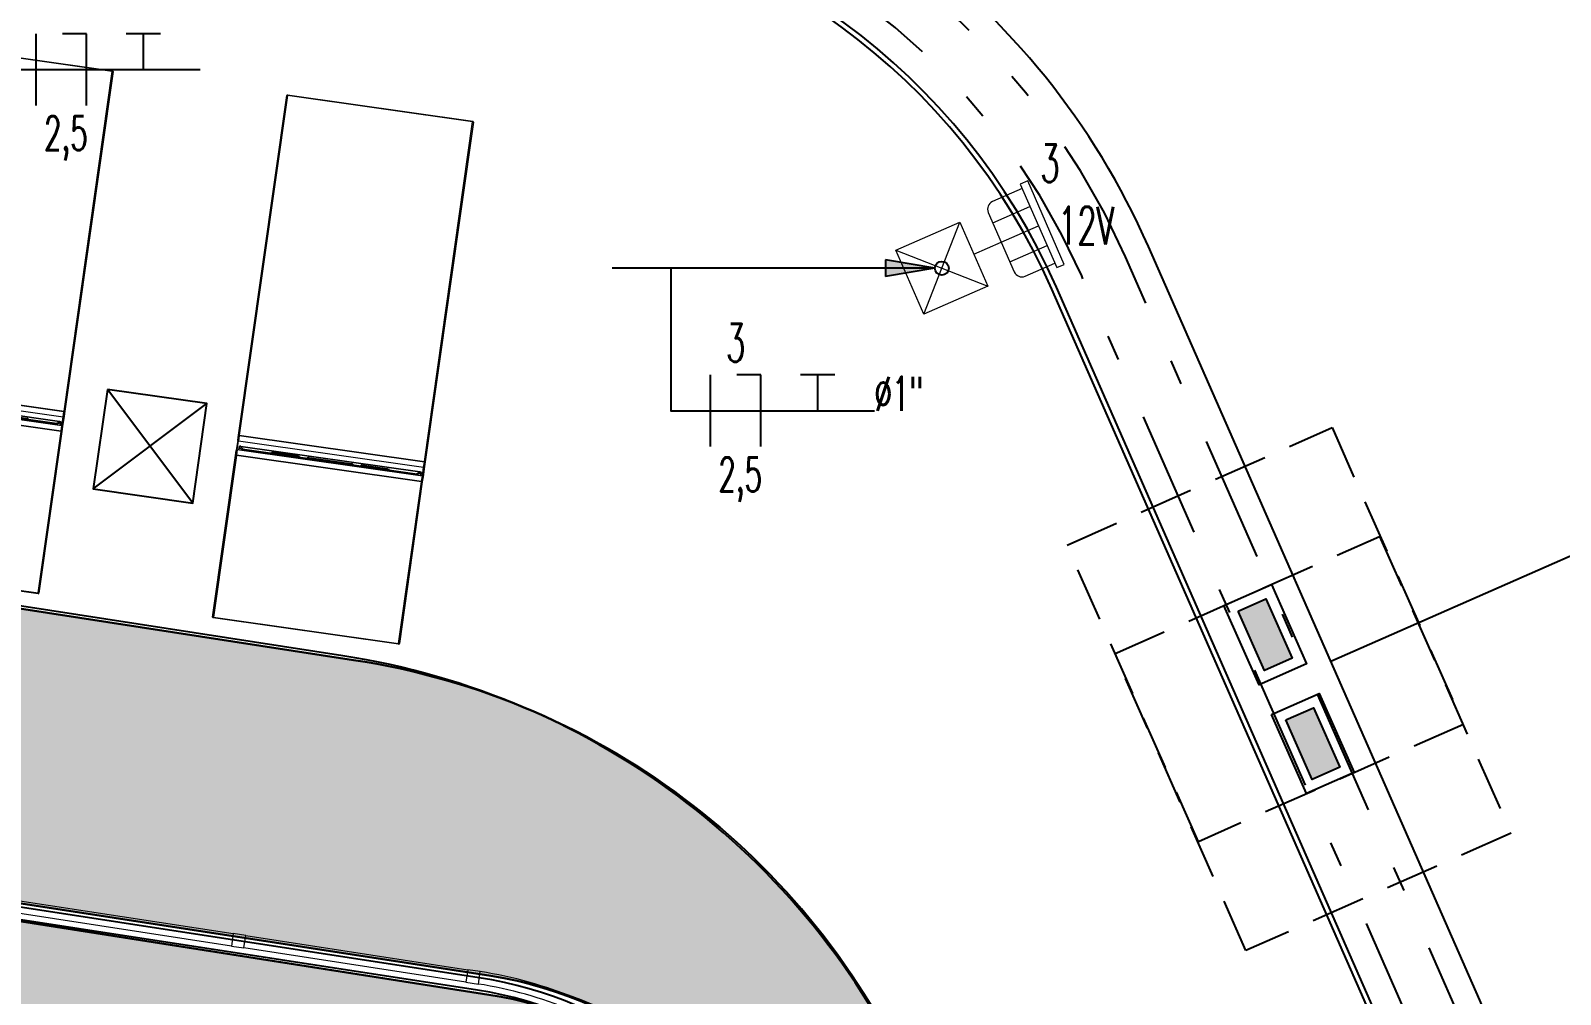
# Model space of a CAD drawing. Extents: x -14.2 to 52.3, y 3.7 to 90.9.
# Drawn here: x 33.48 to 39.56, y 32.86 to 36.69 of the extents above; entities that cross this region are included whole.
import ezdxf
from ezdxf.enums import TextEntityAlignment as Align

# ---------------------------------------------------------------- set-up
doc = ezdxf.new("R2010")
doc.units = 0
for name, pattern in [('limpo_PINI-PSG-PE-0102-LAZ-R00$0$DASHDOT', [1, 0.5, -0.25, 0, -0.25]), ('limpo_PINI-PSG-PE-0102-LAZ-R00$0$HIDDEN', [0.375, 0.25, -0.125]), ('limpo_PINI-PSG-PE-0102-LAZ-R00$0$TELEFONE_TETO', [1.04, 0.6, -0.1, 0.07, -0.1, 0.07, -0.1])]:
    doc.linetypes.add(name, pattern=pattern)
for name, color, linetype in [('FOR_CONTROL', 2, 'Continuous'), ('limpo_PINI-PSG-PE-0102-LAZ-R00$0$E-TOMADAS', 1, 'Continuous'), ('limpo_PINI-PSG-PE-0102-LAZ-R00$0$FIACAO', 253, 'Continuous'), ('limpo_PINI-PSG-PE-0102-LAZ-R00$0$INDICACAO_CIRCUITO_FIA', 253, 'Continuous'), ('limpo_PINI-PSG-PE-0102-LAZ-R00$0$INDICACAO_DIAM_TUBULACAO', 253, 'Continuous'), ('limpo_PINI-PSG-PE-0102-LAZ-R00$0$LINHA_DE_CHAMADA', 41, 'Continuous'), ('limpo_PINI-PSG-PE-0102-LAZ-R00$0$LUMINÁRIAS', 1, 'Continuous'), ('limpo_PINI-PSG-PE-0102-LAZ-R00$0$PA_EQUI', 1, 'Continuous'), ('limpo_PINI-PSG-PE-0102-LAZ-R00$0$PA_EXTE_1', 1, 'Continuous'), ('limpo_PINI-PSG-PE-0102-LAZ-R00$0$PA_EXTE_2', 2, 'Continuous'), ('limpo_PINI-PSG-PE-0102-LAZ-R00$0$PA_EXTE_3', 3, 'Continuous'), ('limpo_PINI-PSG-PE-0102-LAZ-R00$0$PA_INST_HIDR', 162, 'Continuous'), ('limpo_PINI-PSG-PE-0102-LAZ-R00$0$PA_MOBI', 1, 'Continuous'), ('limpo_PINI-PSG-PE-0102-LAZ-R00$0$PA_PROJ_I', 2, 'limpo_PINI-PSG-PE-0102-LAZ-R00$0$DASHDOT'), ('limpo_PINI-PSG-PE-0102-LAZ-R00$0$PA_PROJ_S_AUX', 212, 'limpo_PINI-PSG-PE-0102-LAZ-R00$0$HIDDEN'), ('limpo_PINI-PSG-PE-0102-LAZ-R00$0$QUADROS', 1, 'Continuous'), ('limpo_PINI-PSG-PE-0102-LAZ-R00$0$XR_ARQT', 7, 'Continuous'), ('limpo_PINI-PSG-PE-0102-LAZ-R00$0$XR_ELET', 31, 'Continuous'), ('XR_ARQT', 7, 'Continuous')]:
    doc.layers.add(name, color=color, linetype=linetype)
for name, color, linetype, lineweight in [('limpo_PINI-PSG-PE-0102-LAZ-R00$0$A-GLAZ-CURT', 52, 'Continuous', 5), ('limpo_PINI-PSG-PE-0102-LAZ-R00$0$A-GLAZ-CWMG', 1, 'Continuous', 5), ('limpo_PINI-PSG-PE-0102-LAZ-R00$0$A-WALL', 1, 'Continuous', 5)]:
    doc.layers.add(name, color=color, linetype=linetype, lineweight=lineweight)
doc.layers.add('limpo_PINI-PSG-PE-0102-LAZ-R00$0$PA_VIEW', color=1, linetype='Continuous', plot=False)
doc.layers.add('PA_VEGE_AUX2', color=6, linetype='Continuous', plot=False)
doc.layers.add('PA_VEGE_FOR_EVGL', color=7, linetype='Continuous', true_color=0xa6c9d3)
doc.layers.add('PA_VEGE_FOR_PESEBZ', color=7, linetype='Continuous', lineweight=0, true_color=0x9366e5)
doc.styles.add('limpo_PINI-PSG-PE-0102-LAZ-R00$0$RomanS', font='romans__.ttf', dxfattribs={"width": 1.25, "height": 0.03750000000000002})

# ---------------------------------------------------------------- blocks, each defined once
blk = doc.blocks.new('limpo_PINI-PSG-PE-0102-LAZ-R00$0$A$C40715196')
at = {"lineweight": 13}
for points in [[(0, 0), (-0.2120370832803218, 0), (-0.2998858054805851, 0)], [(-0.2998858054805851, -74.39831858408644), (-0.2998858054805851, 0)], [(0, 0), (0, 0.2123898610580328), (0, 0.3002385832582992)], [(0, 0.3002385832582992), (136.3681617472159, 0.3002385832582992)], [(136.3681617472159, 0), (0, 0)], [(0, 0), (0, -74.39831858408644)], [(136.3681617472159, 0.3002385832582992), (136.551958964749, 0.2123898610580328), (136.6277497405932, 0)], [(136.3681617472159, 0.3002385832582992), (136.3681617472159, 0.2123898610580328), (136.3681617472159, 0)], [(136.3681617472159, 0.3002385832582992), (138.3309713915849, 0.3002385832582992)], [(136.6277497405932, 0), (136.5180252711703, 0), (136.3681617472159, 0)], [(136.3681617472159, -74.39831858408644), (136.3681617472159, 0)], [(138.5909051071756, 0), (136.6277497405932, 0)], [(136.6277497405932, 0), (136.6277497405932, -74.39831858408644)], [(138.3292498360732, 0.3002385832582992), (142.5201227291551, 0.3002385832582992)], [(138.3309713915849, 0.3002385832582992), (138.514768609118, 0.2123898610580328), (138.5909051071756, 0)], [(138.6312134950361, 0), (138.620877106411, 0), (138.5909051071756, 0)], [(138.5909051071756, -74.39831858408644), (138.5909051071756, 0)], [(142.2223112645307, 0), (138.6301798561736, 0)], [(138.6312134950361, -74.39831858408644), (138.6312134950361, 0)], [(142.2228263200731, 0), (142.2329898475916, 0), (142.262961846827, 0)], [(142.2228263200731, 0), (142.2228263200731, -74.39831858408644)], [(142.262961846827, 0), (142.3387561504489, 0.2123898610580328), (142.522532631036, 0.3002385832582992)], [(144.225771491196, 0), (142.262961846827, 0)], [(142.262961846827, 0), (142.262961846827, -74.39831858408644)], [(142.522532631036, 0.3002385832582992), (144.4856875678983, 0.3002385832582992)], [(144.225771491196, 0), (144.3018903503651, 0.2123898610580328), (144.4856875678983, 0.3002385832582992)], [(144.225771491196, 0), (144.3354818495081, 0), (144.4856875678983, 0)], [(144.225771491196, -74.39831858408644), (144.225771491196, 0)], [(144.4856875678983, 0), (144.4856875678983, 0.2123898610580328), (144.4856875678983, 0.3002385832582992)], [(144.4856875678983, 0.3002385832582992), (209.395885447651, 0.3002385832582992)], [(144.4856875678983, 0), (144.4856875678983, -74.39831858408644)], [(209.395885447651, 0), (144.4856875678983, 0)], [(209.395885447651, 0.3002385832582992), (209.395885447651, 0.2123898610580328), (209.395885447651, 0)], [(209.395885447651, 0), (209.6084481698201, 0), (209.6962616142426, 0)], [(209.395885447651, -74.39831858408644), (209.395885447651, 0)], [(209.6962616142426, 0), (209.6962616142426, -74.39831858408644)], [(140.5411382240877, -1.248141888576853), (140.6122793889394, -0.8936566664432641), (140.815867439301, -0.6583574165020614), (141.1217931869417, -0.5758462220782858)], [(140.5411382240877, -1.248141888576853), (140.6798045816611, -1.248141888576853), (140.7869290789282, -1.248141888576853)], [(140.5411382240877, -73.15034958814701), (140.5411382240877, -1.248141888576853)], [(141.1217931869417, -0.7878938886919413), (140.9168077422813, -0.8195874442395108), (140.7993327452784, -0.980799833088136), (140.7869290789282, -1.248141888576853)], [(141.6809138061207, -2.524530693813304), (140.7869290789282, -1.248141888576853)], [(140.7869290789282, -1.248141888576853), (140.7869290789282, -73.15034958814701)], [(141.1217931869417, -0.5758462220782858), (141.1217931869417, -0.6903966942718882), (141.1217931869417, -0.7878938886919413)], [(141.1217931869417, -0.5758462220782858), (142.2231720422865, -0.5758462220782858)], [(142.2231720422865, -0.7878938886919413), (141.1217931869417, -0.7878938886919413)], [(141.1217931869417, -0.7878938886919413), (141.8678123534219, -1.853254555092236)], [(141.6809138061207, -2.131102332800559), (141.7687625261017, -2.131102332800559), (141.9808101873586, -2.131102332800559)], [(141.6809138061207, -2.131102332800559), (141.6809138061207, -72.26687411068635)], [(141.9808101873586, -1.831205943986637), (141.9808101873586, -1.919054666186904), (141.9808101873586, -2.131102332800559)], [(142.2235181866663, -1.831205943986637), (141.9808101873586, -1.831205943986637)], [(142.2235181866663, -2.131102332800559), (141.9808101873586, -2.131102332800559)], [(141.9808101873586, -2.131102332800559), (141.9808101873586, -72.26687411068635)], [(141.165890409153, -14.35957249641009), (141.2353096230446, -13.95356760762272), (141.4251322848685, -13.64317960770033), (141.6847026393574, -13.50951210773372)], [(141.165890409153, -14.35957249641009), (141.2063677348941, -14.35957249641009), (141.2201507623202, -14.35957249641009)], [(141.165890409153, -24.15895599396024), (141.165890409153, -14.35957249641009)], [(141.2201507623202, -14.35957249641009), (141.2208386789693, -14.3296004964176), (141.2222180400452, -14.29997069086942), (141.2279012899002, -14.24106032977308), (141.2366854563428, -14.18387152423181), (141.2494313171287, -14.12720130202373), (141.2652816222799, -14.07448924648138), (141.2840564551343, -14.02384799649406), (141.3048985657136, -13.97819855206097), (141.3281536762315, -13.93668719096024), (141.351750981185, -13.90137413541357), (141.375694008352, -13.87140213542107), (141.3986069244341, -13.84814702431571), (141.4201373535338, -13.83040582987572), (141.4385695900812, -13.81920866321185), (141.4537284508056, -13.81214605210253), (141.4649220894089, -13.80853007988119), (141.4678536726674, -13.80783863543693), (141.4706088670416, -13.80783863543693)], [(141.2201507623202, -24.15895599396024), (141.2201507623202, -14.35957249641009)], [(141.5543053926841, -14.5201146074811), (141.2201507623202, -14.55508194080571)], [(141.2208386789693, -14.33666310752692), (141.3693228418478, -14.32115852419752)], [(141.6809138061207, -14.28274455198487), (141.2211844011827, -14.33097632975055)], [(141.3693228418478, -14.32115852419752), (141.6809138061207, -14.28843132976125)], [(141.5543053926841, -14.5201146074811), (141.4961005886134, -14.37300627418454), (141.3693228418478, -14.32115852419752)], [(141.4706088670416, -13.80783863543693), (141.6078782246506, -13.73583669101051), (141.6809138061207, -13.57789807993885)], [(141.6809138061207, -13.78561716322026), (141.4706088670416, -13.80783863543693)], [(141.6809138061207, -14.50529794081814), (141.5543053926841, -14.5201146074811)], [(141.5543053926841, -23.9984138828893), (141.5543053926841, -14.5201146074811)], [(141.165890409153, -24.15895599396024), (141.2063677348941, -24.15895599396024), (141.2201507623202, -24.15895599396024)], [(141.6847026393574, -25.00901638263662), (141.4251322848685, -24.87534535489225), (141.2353096230446, -24.56459752163666), (141.165890409153, -24.15895599396024)], [(141.2201507623202, -23.96310082734256), (141.5543053926841, -23.9984138828893)], [(141.4706088670416, -24.71067221604459), (141.4664743115915, -24.71032649382246), (141.461824700599, -24.70877779937838), (141.4490753120354, -24.70464324382384), (141.4325406180128, -24.69585554938156), (141.4137622573807, -24.68276396605155), (141.3920593690455, -24.66364693827855), (141.3676012863362, -24.63763663272947), (141.3422792979977, -24.60369941051574), (141.3186784646703, -24.56528896608092), (141.295595815951, -24.52084602164759), (141.2752722886917, -24.47244138277079), (141.2575275669222, -24.419214271673), (141.2430601506246, -24.364092743909), (141.2318629842436, -24.30518238281259), (141.2248003733127, -24.25059707727068), (141.2208386789693, -24.19409618839591), (141.2204929567559, -24.17652785506699), (141.2201507623202, -24.15895599396024)], [(141.3693228418478, -24.19736996617289), (141.2204929567559, -24.18152318839903)], [(141.2208386789693, -24.18703357728659), (141.6809138061207, -24.23543821616339)], [(141.3693228418478, -24.19736996617289), (141.4961005886134, -24.14551868840804), (141.5543053926841, -23.9984138828893)], [(141.6809138061207, -24.23009716060916), (141.3693228418478, -24.19736996617289)], [(141.5543053926841, -23.9984138828893), (141.6809138061207, -24.01288482733013)], [(141.165890409153, -28.73757410392668), (141.2353096230446, -28.33174207625038), (141.4251322848685, -28.02099424299472), (141.6847026393574, -27.88734085413925)], [(141.2201507623202, -28.73757410392668), (141.2063677348941, -28.73757410392668), (141.165890409153, -28.73757410392668)], [(141.165890409153, -45.66057104414046), (141.165890409153, -28.73757410392668)], [(141.2201507623202, -28.73757410392668), (141.2208386789693, -28.70794782615638), (141.2222180400452, -28.67831802060821), (141.2279012899002, -28.6194076595118), (141.2366854563428, -28.5618731317484), (141.2494313171287, -28.50537577065145), (141.2652816222799, -28.45249085399798), (141.2840564551343, -28.40202246512172), (141.3048985657136, -28.35654588179975), (141.3281536762315, -28.31486165958795), (141.351750981185, -28.27954860404122), (141.375694008352, -28.24957660404873), (141.3986069244341, -28.22632149294343), (141.4201373535338, -28.20875315961444), (141.4385695900812, -28.19703740961738), (141.4537284508056, -28.18997479850806), (141.4649220894089, -28.18687388184215), (141.4678536726674, -28.18601310406459), (141.4706088670416, -28.18567090962027)], [(141.2201507623202, -45.66057104414046), (141.2201507623202, -28.73757410392668)], [(141.6809138061207, -28.66091902061253), (141.2211844011827, -28.70932365948934)], [(141.6809138061207, -24.94063041043148), (141.6078782246506, -24.782674160471), (141.4706088670416, -24.71067221604459)], [(141.4706088670416, -24.71067221604459), (141.6809138061207, -24.73289016048344)], [(141.4706088670416, -28.18567090962027), (141.6078782246506, -28.1138382985271), (141.6809138061207, -27.95570918745556)], [(141.6809138061207, -28.16396449295898), (141.4706088670416, -28.18567090962027)], [(141.2201507623202, -45.66057104414046), (141.2063677348941, -45.66057104414046), (141.165890409153, -45.66057104414046)], [(141.165890409153, -45.66057104414046), (141.2353096230446, -46.06623373848345), (141.4251322848685, -46.37715090507243), (141.6847026393574, -46.51082193281672)], [(141.4706088670416, -46.21230490511363), (141.4664743115915, -46.2119591828915), (141.461824700599, -46.2109255440028), (141.4490753120354, -46.20627593289288), (141.4325406180128, -46.19749176622841), (141.4137622573807, -46.18456951623165), (141.3920593690455, -46.16579468290303), (141.3676012863362, -46.13926932179851), (141.3422792979977, -46.10585068291798), (141.3186784646703, -46.06743671070534), (141.295595815951, -46.0226515718277), (141.2752722886917, -45.97424693295089), (141.2575275669222, -45.9210198218531), (141.2430601506246, -45.86589829408911), (141.2318629842436, -45.80733365521483), (141.2248003733127, -45.75238498856189), (141.2208386789693, -45.69588409968713), (141.2204929567559, -45.6783157663582), (141.2201507623202, -45.66057104414046)], [(141.6809138061207, -45.73756832189893), (141.2208386789693, -45.68882148857781)], [(141.4706088670416, -46.21230490511363), (141.6078782246506, -46.28430684954004), (141.6809138061207, -46.44278168283371)], [(141.6809138061207, -46.23452637733029), (141.4706088670416, -46.21230490511363)], [(141.6847026393574, -49.38947448765266), (141.4251322848685, -49.52314551539695), (141.2353096230446, -49.83389334865261), (141.165890409153, -50.23953487632903)], [(141.165890409153, -50.23953487632903), (141.2063677348941, -50.23953487632903), (141.2201507623202, -50.23953487632903)], [(141.165890409153, -50.23953487632903), (141.165890409153, -60.03891837387918)], [(141.2201507623202, -50.23953487632903), (141.2208386789693, -50.20956287633648), (141.2222180400452, -50.18029643189938), (141.2279012899002, -50.12104034858084), (141.2366854563428, -50.06385154303963), (141.2494313171287, -50.00718132083156), (141.2652816222799, -49.95446926528915), (141.2840564551343, -49.90382801530182), (141.3048985657136, -49.85817857086879), (141.3281536762315, -49.81666720976806), (141.351750981185, -49.78135415422133), (141.375694008352, -49.75138215422884), (141.3986069244341, -49.72812704312354), (141.4201373535338, -49.71072804312786), (141.4385695900812, -49.69918868201962), (141.4537284508056, -49.6921260709103), (141.4649220894089, -49.68851009868894), (141.4678536726674, -49.68816437646682), (141.4706088670416, -49.68781865424469)], [(141.2201507623202, -60.03891837387918), (141.2201507623202, -50.23953487632903)], [(141.2201507623202, -50.43504432072458), (141.5543053926841, -50.40007698739998)], [(141.3693228418478, -50.20112090411639), (141.2208386789693, -50.21662548744586)], [(141.2211844011827, -50.21093870966949), (141.6809138061207, -50.16307029301483)], [(141.6809138061207, -50.16841134856901), (141.3693228418478, -50.20112090411639)], [(141.3693228418478, -50.20112090411639), (141.4961005886134, -50.25297218188123), (141.5543053926841, -50.40007698739998)], [(141.6809138061207, -49.45786045985779), (141.6078782246506, -49.61581670981827), (141.4706088670416, -49.68781865424469)], [(141.4706088670416, -49.68781865424469), (141.6809138061207, -49.66560070980584)], [(141.5543053926841, -50.40007698739998), (141.6809138061207, -50.38526384851482)], [(141.5543053926841, -50.40007698739998), (141.5543053926841, -59.87837626280817)], [(141.165890409153, -60.03891837387918), (141.2063677348941, -60.03891837387918), (141.2201507623202, -60.03891837387918)], [(141.165890409153, -60.03891837387918), (141.2353096230446, -60.44458106822218), (141.4251322848685, -60.75532537370008), (141.6847026393574, -60.88897876255555)], [(141.5543053926841, -59.87837626280817), (141.2201507623202, -59.84340892948357)], [(141.4706088670416, -60.59065223485235), (141.4664743115915, -60.59030651263021), (141.461824700599, -60.58892715151945), (141.4490753120354, -60.5846232626316), (141.4325406180128, -60.57583909596713), (141.4137622573807, -60.56274751263706), (141.3920593690455, -60.54396915153068), (141.3676012863362, -60.5176166515373), (141.3422792979977, -60.48367942932351), (141.3186784646703, -60.44561117933306), (141.295595815951, -60.40082604045536), (141.2752722886917, -60.35242140157855), (141.2575275669222, -60.29919781825858), (141.2430601506246, -60.24407629049458), (141.2318629842436, -60.18568098495354), (141.2248003733127, -60.13055945718955), (141.2208386789693, -60.07405856831485), (141.2204929567559, -60.05649023498592), (141.2201507623202, -60.03891837387918)], [(141.2204929567559, -60.06182776276228), (141.3693228418478, -60.07733234609176)], [(141.6809138061207, -60.11540059608227), (141.2208386789693, -60.06699595720546)], [(141.5543053926841, -59.87837626280817), (141.4961005886134, -60.02548459610473), (141.3693228418478, -60.07733234609176)], [(141.3693228418478, -60.07733234609176), (141.6809138061207, -60.11005954052803)], [(141.4706088670416, -60.59065223485235), (141.6078782246506, -60.66265417927877), (141.6809138061207, -60.82059279035042)], [(141.6809138061207, -60.61287370706901), (141.4706088670416, -60.59065223485235)], [(141.6809138061207, -59.89319292947113), (141.5543053926841, -59.87837626280817)], [(141.6809138061207, -71.87363273182989), (140.7869290789282, -73.15034958814701)], [(141.1217931869417, -73.61061521529355), (141.8678123534219, -72.54489121470465)], [(141.6809138061207, -72.26687411068635), (141.7687625261017, -72.26687411068635), (141.9808101873586, -72.26687411068635)], [(141.9808101873586, -72.56711268635996), (141.9808101873586, -72.4792633429913), (141.9808101873586, -72.26687411068635)], [(142.2235181866663, -72.26687411068635), (141.9808101873586, -72.26687411068635)], [(141.9808101873586, -72.56711268635996), (142.2235181866663, -72.56711268635996)], [(0, -74.39831858408644), (-0.2120370832803218, -74.39831858408644), (-0.2998858054805851, -74.39831858408644)], [(0, -74.69856068753774), (0, -74.61036624534333), (0, -74.39831858408644)], [(0, -74.39831858408644), (136.3681617472159, -74.39831858408644)], [(136.3681617472159, -74.69856068753774), (0, -74.69856068753774)], [(136.6277497405932, -74.39831858408644), (136.551958964749, -74.61036624534333), (136.3681617472159, -74.69856068753774)], [(136.3681617472159, -74.39831858408644), (136.3681617472159, -74.61036624534333), (136.3681617472159, -74.69856068753774)], [(136.6277497405932, -74.39831858408644), (136.5180252711703, -74.39831858408644), (136.3681617472159, -74.39831858408644)], [(138.3309713915849, -74.69856068753774), (136.3681617472159, -74.69856068753774)], [(136.6277497405932, -74.39831858408644), (138.5909051071756, -74.39831858408644)], [(138.3292498360732, -74.69856068753774), (142.5201227291551, -74.69856068753774)], [(138.5909051071756, -74.39831858408644), (138.514768609118, -74.61036624534333), (138.3309713915849, -74.69856068753774)], [(138.6312134950361, -74.39831858408644), (138.620877106411, -74.39831858408644), (138.5909051071756, -74.39831858408644)], [(142.2223112645307, -74.39831858408644), (138.6301798561736, -74.39831858408644)], [(140.5411382240877, -73.15034958814701), (140.6798045816611, -73.15034958814701), (140.7869290789282, -73.15034958814701)], [(140.5411382240877, -73.15034958814701), (140.6122793889394, -73.50450612051276), (140.815867439301, -73.74015168421101), (141.1217931869417, -73.82265934877273)], [(141.1217931869417, -73.61061521529355), (140.9168077422813, -73.57892166054656), (140.7993327452784, -73.4173459146687), (140.7869290789282, -73.15034958814701)], [(141.1217931869417, -73.82265934877273), (141.1217931869417, -73.70793954614393), (141.1217931869417, -73.61061521529355)], [(142.2231720422865, -73.61061521529355), (141.1217931869417, -73.61061521529355)], [(141.1217931869417, -73.82265934877273), (142.2231720422865, -73.82265934877273)], [(142.2228263200731, -74.39831858408644), (142.2329898475916, -74.39831858408644), (142.262961846827, -74.39831858408644)], [(142.522532631036, -74.69856068753774), (142.3387561504489, -74.61036624534333), (142.262961846827, -74.39831858408644)], [(142.262961846827, -74.39831858408644), (144.225771491196, -74.39831858408644)], [(144.4856875678983, -74.69856068753774), (142.522532631036, -74.69856068753774)], [(144.225771491196, -74.39831858408644), (144.3354818495081, -74.39831858408644), (144.4856875678983, -74.39831858408644)], [(144.4856875678983, -74.69856068753774), (144.3018903503651, -74.61036624534333), (144.225771491196, -74.39831858408644)], [(144.4856875678983, -74.69856068753774), (144.4856875678983, -74.61036624534333), (144.4856875678983, -74.39831858408644)], [(144.4856875678983, -74.39831858408644), (209.395885447651, -74.39831858408644)], [(209.395885447651, -74.69856068753774), (144.4856875678983, -74.69856068753774)], [(209.395885447651, -74.39831858408644), (209.6084481698201, -74.39831858408644), (209.6962616142426, -74.39831858408644)], [(209.395885447651, -74.39831858408644), (209.395885447651, -74.61036624534333), (209.395885447651, -74.69856068753774)]]:
    blk.add_lwpolyline(points, dxfattribs=at)
for points in [[(0, 0.3002385832582992), (-0.1643203610700397, 0.3002385832582992), (-0.2998858054805851, 0.164676666625486), (-0.2998858054805851, 0)], [(138.6312134950361, 0), (138.6312134950361, 0.164676666625486), (138.4956480540503, 0.3002385832582992), (138.3309713915849, 0.3002385832582992)], [(142.522532631036, 0.3002385832582992), (142.3582188999523, 0.3002385832582992), (142.2228263200731, 0.164676666625486), (142.2228263200731, 0)], [(209.6962616142426, 0), (209.6962616142426, 0.164676666625486), (209.5605621142765, 0.3002385832582992), (209.395885447651, 0.3002385832582992)], [(141.9808101873586, -1.831205943986637), (141.8163067978793, -1.831205943986637), (141.6809138061207, -1.966771388397203), (141.6809138061207, -2.131102332800559)], [(141.6809138061207, -72.26687411068635), (141.6809138061207, -72.43172010648077), (141.8163067978793, -72.56711268635996), (141.9808101873586, -72.56711268635996)], [(-0.2998858054805851, -74.39831858408644), (-0.2998858054805851, -74.56316810765856), (-0.1643203610700397, -74.69856068753774), (0, -74.69856068753774)], [(138.3309713915849, -74.69856068753774), (138.4956480540503, -74.69856068753774), (138.6312134950361, -74.56316810765856), (138.6312134950361, -74.39831858408644)], [(142.2228263200731, -74.39831858408644), (142.2228263200731, -74.56316810765856), (142.3582188999523, -74.69856068753774), (142.522532631036, -74.69856068753774)], [(209.395885447651, -74.69856068753774), (209.5605621142765, -74.69856068753774), (209.6962616142426, -74.56316810765856), (209.6962616142426, -74.39831858408644)]]:
    blk.add_open_spline(points, degree=3, dxfattribs=at)
blk = doc.blocks.new('limpo_PINI-PSG-PE-0102-LAZ-R00$0$cofee table')
at = {"layer": 'limpo_PINI-PSG-PE-0102-LAZ-R00$0$PA_MOBI'}
for p, q in [((52.39943631558722, 38.51359214014605), (51.99943631558722, 38.91359214014604)), ((52.39943631558722, 38.91359214014604), (51.99943631558722, 38.51359214014605))]:
    blk.add_line(p, q, dxfattribs=at)
blk.add_lwpolyline([(51.99943631558722, 38.51359214014605), (52.39943631558722, 38.51359214014605), (52.39943631558722, 38.91359214014604), (51.99943631558722, 38.91359214014604)], close=True, dxfattribs=at)
blk = doc.blocks.new('limpo_PINI-PSG-PE-0102-LAZ-R00$0$Montante retangular - 50 x 50-2589439-5PPE_008_LAZER__P_A_0_09_')
at = {"layer": 'limpo_PINI-PSG-PE-0102-LAZ-R00$0$A-GLAZ-CWMG'}
for p, q in [((11934.67958234153, 11075.68868738504), (11942.28739517454, 11125.10650991799)), ((12817.8302468857, 10939.72873174926), (11934.67958234153, 11075.68868738504)), ((11942.28739517454, 11125.10650991799), (12825.43805971871, 10989.14655428221)), ((12825.43805971871, 10989.14655428221), (12817.8302468857, 10939.72873174926))]:
    blk.add_line(p, q, dxfattribs=at)
blk = doc.blocks.new('limpo_PINI-PSG-PE-0102-LAZ-R00$0$Montante retangular - 50 x 50-2415402-5PPE_008_LAZER__P_A_0_09_')
at = {"layer": 'limpo_PINI-PSG-PE-0102-LAZ-R00$0$A-GLAZ-CWMG'}
for p, q in [((0, 25.00000000000001), (-50, 25.00000000000001)), ((-50, 25.00000000000001), (-50, -25)), ((0, -25), (0, 25.00000000000001)), ((-50, -25), (0, -25))]:
    blk.add_line(p, q, dxfattribs=at)
blk = doc.blocks.new('limpo_PINI-PSG-PE-0102-LAZ-R00$0$Montante retangular - 50 x 50-2415400-5PPE_008_LAZER__P_A_0_09_')
at = {"layer": 'limpo_PINI-PSG-PE-0102-LAZ-R00$0$A-GLAZ-CWMG'}
for p, q in [((-25, -25), (-25, 25)), ((-25, 25), (25, 25)), ((25, 25), (25, -25.00000000000001)), ((25, -25), (-25, -25))]:
    blk.add_line(p, q, dxfattribs=at)
blk = doc.blocks.new('limpo_PINI-PSG-PE-0102-LAZ-R00$0$Parede básica _ DAA_VID - CINZA 2 - ___-2589688-5PPE_008_LAZER__P_A_0_09_')
at = {"layer": 'limpo_PINI-PSG-PE-0102-LAZ-R00$0$A-WALL'}
for p, q in [((26855.77537135784, 8778.604392533845), (26863.38318419085, 8828.022215066792)), ((27585.86677327999, 8525.873260461442), (27556.02869616732, 8485.752328839428))]:
    blk.add_line(p, q, dxfattribs=at)
for radius, start, end in [(1625.000000000003, 53.36168941216743, 81.24809447857768), (1575.000000000003, 53.36168941216693, 81.24809447857731)]:
    blk.add_arc((26616.12926711821, 7221.942982745967), radius, start, end, dxfattribs=at)
blk = doc.blocks.new('limpo_PINI-PSG-PE-0102-LAZ-R00$0$A$C745163c0')
at = {"layer": 'limpo_PINI-PSG-PE-0102-LAZ-R00$0$A-GLAZ-CURT'}
blk.add_blockref('limpo_PINI-PSG-PE-0102-LAZ-R00$0$Parede básica _ DAA_VID - CINZA 2 - ___-2589688-5PPE_008_LAZER__P_A_0_09_', (-5680.000134577966, 2515.000063640069), dxfattribs=at)
at = {"layer": 'limpo_PINI-PSG-PE-0102-LAZ-R00$0$A-GLAZ-CWMG'}
for p in [(7375.958680585398, 505.0513056800446), (8308.527167361251, 361.4835372576454)]:
    blk.add_blockref('limpo_PINI-PSG-PE-0102-LAZ-R00$0$Montante retangular - 50 x 50-2589439-5PPE_008_LAZER__P_A_0_09_', p, dxfattribs=at)
at = {"layer": 'limpo_PINI-PSG-PE-0102-LAZ-R00$0$A-GLAZ-CWMG', "extrusion": (0, 0, -1), "rotation": 8.751905521424142}
blk.add_blockref('limpo_PINI-PSG-PE-0102-LAZ-R00$0$Montante retangular - 50 x 50-2415400-5PPE_008_LAZER__P_A_0_09_', (-20222.30174485283, 11465.68504232566), dxfattribs=at)
at = {"layer": 'limpo_PINI-PSG-PE-0102-LAZ-R00$0$A-GLAZ-CWMG', "rotation": 351.2480944785759}
blk.add_blockref('limpo_PINI-PSG-PE-0102-LAZ-R00$0$Montante retangular - 50 x 50-2415402-5PPE_008_LAZER__P_A_0_09_', (21179.57914319642, 11318.31336744038), dxfattribs=at)
blk = doc.blocks.new('*U460', base_point=(94.90359918450726, -15.61479870913291))
at = {"layer": 'limpo_PINI-PSG-PE-0102-LAZ-R00$0$E-TOMADAS', "lineweight": 0}
for p, q in [((94.90373430829513, -15.43369470894078), (94.90373430829513, -15.79590271351601)), ((94.93607430832944, -15.43369470894078), (94.90373430829513, -15.43369470894078)), ((94.93607430832944, -15.79590271351601), (94.93607430832944, -15.43369470894078)), ((94.34524049357296, -15.75339871396984), (94.34524049357296, -15.47619870988394)), ((94.34524049357296, -15.75339871396984), (94.62244049381715, -15.47619870988394)), ((94.34524049357296, -15.47619870988394), (94.62244049381715, -15.75339871396984)), ((94.34524049357296, -15.47619870988394), (94.62244049381715, -15.47619870988394)), ((94.62244049381715, -15.47619870988394), (94.62244049381715, -15.75339871396984)), ((94.7420343082982, -15.48543871318663), (94.7420343082982, -15.74415871066714)), ((94.90373430829513, -15.45309871000911), (94.77437430833251, -15.45309871000911)), ((94.7420343082982, -15.53023585615421), (94.90359918450721, -15.53023585615421)), ((94.62244049381715, -15.61479870913292), (94.7420343082982, -15.61479870913292)), ((94.7420343082982, -15.61479870913292), (94.90359918450721, -15.61479870913292)), ((94.62244049381715, -15.75339871396984), (94.34524049357296, -15.75339871396984)), ((94.7420343082982, -15.69936156630258), (94.90359918450721, -15.69936156630258)), ((94.77437430833251, -15.77649871384467), (94.90373430829513, -15.77649871384467)), ((94.90373430829513, -15.79590271351601), (94.93607430832944, -15.79590271351601))]:
    blk.add_line(p, q, dxfattribs=at)
for centre, start, end in [((94.77437430833251, -15.48543871318663), 90, 180), ((94.77437430833251, -15.74415871066714), 180, 270)]:
    blk.add_arc(centre, 0.03234000000000055, start, end, dxfattribs=at)
blk = doc.blocks.new('*U462')
blk.add_hatch(color=256).paths.add_polyline_path([(-0.007380185201791171, 0.01667302848008662), (-0.04050988447858678, 0.1455750557788591), (-0.08052515283079786, 0.1278626112945684)])
for p, q in [((-0.007380185201791447, 0.0166730284800864), (-0.3538307425311459, 0.7993607051921494)), ((-0.04050988447858678, 0.1455750557788591), (-0.08052515283079785, 0.1278626112945684)), ((-0.007380185201791172, 0.01667302848008658), (-0.08052515283079785, 0.1278626112945684)), ((-0.007380185201791172, 0.01667302848008658), (-0.04050988447858678, 0.1455750557788591))]:
    blk.add_line(p, q)
blk.add_circle((0, 0), 0.01823340374999999)
blk = doc.blocks.new('*U455', base_point=(92.18886964447213, -13.16296361356896))
at = {"color": 41}
for p, q in [((92.08886964447458, -13.30546361356144), (92.08886964447458, -13.02046361357648)), ((92.28886964446974, -13.02046361357648), (92.19386964447472, -13.02046361357648)), ((92.28886964446974, -13.30546361356144), (92.28886964446974, -13.02046361357648))]:
    blk.add_line(p, q, dxfattribs=at)
blk = doc.blocks.new('*U456', base_point=(92.51498170799012, -13.16296361356896))
at = {"color": 41, "linetype": 'Continuous'}
for p, q in [((92.58359377151055, -13.02046361357648), (92.44636964446977, -13.02046361357648)), ((92.51498170799016, -13.16296361356896), (92.51498170799016, -13.02046361357648))]:
    blk.add_line(p, q, dxfattribs=at)
blk = doc.blocks.new('limpo_PINI-PSG-PE-0102-LAZ-R00$0$A$C1A297CD0')
at = {"layer": 'limpo_PINI-PSG-PE-0102-LAZ-R00$0$LINHA_DE_CHAMADA'}
for points in [[(20.87670994925294, 14.92924120280093), (21.26012548027893, 14.92924120280092), (22.06984960731489, 14.92924120280092)], [(23.94164188342391, 14.13947943420728), (23.94164188342391, 13.57295629310907), (24.75136601045987, 13.57295629310907)]]:
    blk.add_lwpolyline(points, dxfattribs=at)
at = {"layer": 'limpo_PINI-PSG-PE-0102-LAZ-R00$0$FIACAO'}
for name, p in [('*U455', (21.51762548027649, 14.92924120280092)), ('*U456', (21.84373754379448, 14.92924120280092)), ('*U455', (24.19914188342147, 13.57295629310907)), ('*U456', (24.52525394693945, 13.57295629310907))]:
    blk.add_blockref(name, p, dxfattribs=at)
at = {"layer": 'limpo_PINI-PSG-PE-0102-LAZ-R00$0$LUMINÁRIAS', "rotation": 23.64282280247919}
blk.add_blockref('*U460', (25.40322603036142, 14.30781686347493), dxfattribs=at)
at = {"layer": 'limpo_PINI-PSG-PE-0102-LAZ-R00$0$QUADROS', "linetype": 'limpo_PINI-PSG-PE-0102-LAZ-R00$0$TELEFONE_TETO', "xscale": 1.5, "yscale": 1.5, "zscale": 1.5, "rotation": 66.12379924662106}
blk.add_blockref('*U462', (25.01870051960833, 14.13947943420724), dxfattribs=at)
at = {"layer": 'limpo_PINI-PSG-PE-0102-LAZ-R00$0$INDICACAO_CIRCUITO_FIA', "style": 'limpo_PINI-PSG-PE-0102-LAZ-R00$0$RomanS', "width": 0.6}
for s, p in [('3', (25.44845005057329, 14.48194513920093)), ('12V', (25.59208507048583, 14.23357700848732)), ('3', (24.19914188342147, 13.76795629310154))]:
    blk.add_text(s, height=0.15, dxfattribs=at).set_placement(p, align=Align.CENTER)
at = {"layer": 'limpo_PINI-PSG-PE-0102-LAZ-R00$0$INDICACAO_DIAM_TUBULACAO', "style": 'limpo_PINI-PSG-PE-0102-LAZ-R00$0$RomanS', "width": 0.6}
for s, p in [('2,5', (21.44899207261324, 14.60871245598962)), ('%%C1"', (24.75136601045987, 13.57295629310907)), ('2,5', (24.13050847575822, 13.25242754629777))]:
    blk.add_text(s, height=0.135, dxfattribs=at).set_placement(p)
blk = doc.blocks.new('limpo_PINI-PSG-PE-0102-LAZ-R00$0$A$C542bfc4c')
blk.add_blockref('limpo_PINI-PSG-PE-0102-LAZ-R00$0$A$C1A297CD0', (0, 0))
blk = doc.blocks.new('limpo_PINI-PSG-PE-0102-LAZ-R00$0$PLACA PROF PISO')
h = blk.add_hatch(color=10)
h.dxf.hatch_style = 1
h.paths.add_polyline_path([(157.3559955708835, -53.55729081755971), (157.3559955708835, -53.70729081755972), (157.4259955708835, -53.70729081755972), (157.4259955708835, -53.55729081755971)])
at = {"color": 10}
for points in [[(157.3309955708835, -53.53229081755971), (157.4509955708835, -53.53229081755971), (157.4509955708835, -53.73229081755971), (157.3309955708835, -53.73229081755971)], [(157.3559955708835, -53.55729081755971), (157.4259955708835, -53.55729081755971), (157.4259955708835, -53.70729081755972), (157.3559955708835, -53.70729081755972)]]:
    blk.add_lwpolyline(points, close=True, dxfattribs=at)
at = {"layer": 'limpo_PINI-PSG-PE-0102-LAZ-R00$0$PA_VIEW', "color": 252, "linetype": 'limpo_PINI-PSG-PE-0102-LAZ-R00$0$HIDDEN', "ltscale": 0.5}
blk.add_lwpolyline([(157.7259955708835, -54.00729081755971), (157.0559955708835, -54.00729081755971), (157.0559955708835, -53.25729081755971), (157.7259955708835, -53.25729081755971)], close=True, dxfattribs=at)
blk = doc.blocks.new('limpo_PINI-PSG-PE-0102-LAZ-R00')
at = {"layer": 'limpo_PINI-PSG-PE-0102-LAZ-R00$0$XR_ARQT', "xscale": 0.001000000000038553, "yscale": 0.001000000000038553, "zscale": 0.001000000000038553}
blk.add_blockref('limpo_PINI-PSG-PE-0102-LAZ-R00$0$A$C745163c0', (14.12395706891857, 21.59203309899526), dxfattribs=at)
at = {"layer": 'limpo_PINI-PSG-PE-0102-LAZ-R00$0$PA_EXTE_1'}
for points in [[(39.50314910275468, 26.54020418827247), (39.11995931200046, 26.54020418777907, -0.2974752068273768), (38.75379045974827, 26.77920613804708), (36.4790179084299, 31.95287659222969, 0.2563556750762595), (35.29595580577164, 32.86096164803962), (20.32544219422238, 35.16565375572382, 0.1073185203774769), (18.20746620908963, 35.03614981330407), (8.655350403534003, 32.34219071013024, -0.1909230466385676), (7.665837739516308, 32.44389003198035), (3.510576998929508, 35.15351757896032, -0.2534651593865649), (2.149242396507864, 37.66643932759862), (2.149242396507874, 42.60991663283981)], [(39.5031491026903, 26.59020418827247), (39.11995931193608, 26.59020418777907, -0.2974752068273764), (38.79956156621541, 26.79933089426358), (36.52478901489704, 31.97300134844619, 0.2563556750762587), (35.30356361860465, 32.91037947057256), (20.33305000705538, 35.21507157825677, 0.1073185203774768), (18.19389426207131, 35.08427259641282), (8.641778456515683, 32.39031349323899, -0.1904383562329559), (7.69107291079554, 32.48712575871225), (3.537888088889147, 35.19539960810429, -0.2534651593865651), (2.199242396507865, 37.66643932759862), (2.199242396507874, 42.60991663283981)]]:
    blk.add_lwpolyline(points, format="xyb", dxfattribs=at)
at = {"layer": 'limpo_PINI-PSG-PE-0102-LAZ-R00$0$PA_EXTE_2'}
blk.add_lwpolyline([(43.76898434083127, 42.40685819088291), (43.76898434083128, 37.5759135815518, -0.3332516840915233), (42.3559812285124, 35.77976338278193), (38.68974366596117, 34.1677827497361)], format="xyb", dxfattribs=at)
at = {"layer": 'limpo_PINI-PSG-PE-0102-LAZ-R00$0$PA_EXTE_3'}
blk.add_lwpolyline([(46.55742310449922, 42.40663375444983), (44.00511449523081, 24.76615001020144), (40.03395706991754, 24.76586188815463), (40.03320433660195, 26.64020418822266), (38.65198260117864, 29.78161104188493), (40.29972416328104, 30.50609423236471), (37.96440165836133, 35.81747757822434, 0.2683957707126642), (35.54058546874453, 37.59261284312056), (20.31764975009972, 39.2383597344736, 0.07421509004801954), (17.36772432612191, 39.11891951700164), (10.97127630192151, 37.89786908474773, -0.3116378365147482), (7.85278415281663, 39.27397489233033), (5.925703561764665, 42.40990412865475), (46.55742310449922, 42.40663375444982)], format="xyb", dxfattribs=at)
blk.add_lwpolyline([(28.8004517182125, 32.49377066941563), (29.97634583777444, 32.82540511902312, -0.1073185203774773), (30.42112079465234, 32.85260094693125), (35.61311683069591, 32.05329956035987, -0.2563556750762163), (36.79617893335406, 31.14521450455018), (38.72468507253339, 26.75908138227418, 0.2726246046104459), (39.09531499456237, 26.49210433226287), (39.50314910275468, 26.49020418822267), (39.50314910275468, 26.64020418822267), (39.59624745389347, 26.64020418822266), (37.04908778488564, 32.43338325308952, 0.2562254478319733), (34.76073944432697, 34.19074375498104), (27.49462238043932, 35.31400808084514, 0.4605582053293561), (26.29483466359245, 34.39083201570344), (26.06054523211344, 32.81572482610147), (28.40325344759518, 32.4683765694212, 0.1059142104294014)], format="xyb", close=True, dxfattribs=at)
at = {"layer": 'limpo_PINI-PSG-PE-0102-LAZ-R00$0$PA_INST_HIDR'}
for points in [[(38.11676579722292, 30.00509028647692), (39.74619891673846, 30.72152357447012), (37.57992436403732, 35.64842962600575, 0.2683957707126642), (35.49544244096688, 37.17504595381649), (20.27250672232207, 38.82079284516955, 0.07421509004801959), (17.44647816615133, 38.7063691168314), (11.05003014195093, 37.4853186845775, -0.3116378365147484), (7.494949091971369, 39.05407930522166), (5.316178724344169, 42.59958213826598)], [(38.12481569970952, 29.98678184389007), (39.77255726181192, 30.71126503436986), (37.59823280662418, 35.65647952849235, 0.2683957707126643), (35.4975921089563, 37.19493009140241), (20.27465639031149, 38.84067698275545, 0.07421509004801953), (17.44272798329279, 38.72601437398237), (11.04627995909239, 37.50496394172846, -0.311637836514748), (7.511988856773524, 39.06455052365541), (5.333218489146325, 42.61005335669972)]]:
    blk.add_lwpolyline(points, format="xyb", dxfattribs=at)
at = {"layer": 'limpo_PINI-PSG-PE-0102-LAZ-R00$0$PA_PROJ_I'}
for points in [[(46.89231760127529, 42.696606800332), (44.10752133426291, 24.44712680194776), (39.74320438677321, 24.44712680194776), (39.74320433799605, 26.57926535372722), (38.26978659761353, 29.93035987333865), (39.91752815971593, 30.65484306381844), (37.6989292408519, 35.70075399216866, 0.2683957707126646), (35.50941528289806, 37.3042928481249), (20.28647956425325, 38.95003973947794, 0.07421509004801949), (17.4221019775708, 38.83406328831266), (11.0256539533704, 37.61301285605876, -0.3116378365147481), (7.605707563185379, 39.12214222504101), (5.407087808991374, 42.69994587204555)], [(46.67290396545649, 42.50662445992644), (43.99814396808485, 24.63712680194776), (39.93320438242655, 24.63712680194776), (39.93320433708267, 26.61919079701734), (38.52019087581137, 29.83290374238621), (40.16793243791376, 30.557386932866), (37.87285944542704, 35.77722806579135, 0.2683957707126646), (35.52983712879747, 37.49319215519102), (20.30690141015267, 39.13893904654407, 0.07421509004801953), (17.38647524041463, 39.02069323124682), (10.99002721621423, 37.79964279899291, -0.3116378365147481), (7.767585328805855, 39.2216188001616), (5.746870543566979, 42.50991852292744)]]:
    blk.add_lwpolyline(points, format="xyb", close=True, dxfattribs=at)
at = {"layer": 'limpo_PINI-PSG-PE-0102-LAZ-R00$0$PA_PROJ_S_AUX'}
blk.add_lwpolyline([(13.43389490215821, 14.56724944952101, 0.05, 0.05, 0), (21.64076838807011, 14.56203276639724, 0.05, 0.05, -0.5491621663896239), (23.41397097619654, 11.76960738781192, 0.05, 0.05, 0), (21.89548170299054, 8.532705033243273, 0.05, 0.05, 0.5493690209674762), (22.90945225044872, 6.937033162070325, 0.05, 0.05, 0), (40.13758972528314, 6.937033162070325, 0.05, 0.05, 0.3727950564741672), (41.68156609876598, 8.274015319090108, 0.05, 0.05, 0), (43.46086466248913, 19.7869311060546, 0.05, 0.05, 0), (45.73560821783048, 25.13642143257417, 0.05, 0.05, 0.03418100701480619), (46.3602789262243, 27.21135228910337, 0.05, 0.05, 0.3683154809799239), (45.16258249498339, 29.48467120614545, 0.05, 0.05, 0.07649361271544228), (21.82636142315149, 33.45150628986563, 0.05, 0.05, 0.1052478454794938), (19.41872751257475, 32.93903300384491, 0.05, 0.05, 0), (10.83276860374493, 28.70254712227842, 0.05, 0.05, 0.2467479880175913), (10.32895122374416, 27.74379005574761, 0.05, 0.05, 0), (10.3289512359837, 27.56500525390852, 0, 0, 0)], format="xyseb", dxfattribs=at)
at = {"layer": 'limpo_PINI-PSG-PE-0102-LAZ-R00$0$PA_EQUI', "xscale": 1.720437380985232, "yscale": 1.720437380985232, "zscale": 1.720437380985232, "rotation": 23.88328447303262}
for p in [(-246.5243393681326, 9.011987312529124), (-246.3352174591195, 8.579234253035354)]:
    blk.add_blockref('limpo_PINI-PSG-PE-0102-LAZ-R00$0$PLACA PROF PISO', p, dxfattribs=at)
at = {"layer": 'limpo_PINI-PSG-PE-0102-LAZ-R00$0$PA_MOBI', "xscale": 0.01, "yscale": 0.01, "zscale": 0.01, "rotation": 261.9167212841454}
for p in [(33.84414385465278, 36.51346719996334), (35.27717560903719, 36.31297715497053)]:
    blk.add_blockref('limpo_PINI-PSG-PE-0102-LAZ-R00$0$A$C40715196', p, dxfattribs=at)
at = {"layer": 'limpo_PINI-PSG-PE-0102-LAZ-R00$0$PA_MOBI', "rotation": 261.9167212841454}
blk.add_blockref('limpo_PINI-PSG-PE-0102-LAZ-R00$0$cofee table', (3.005352070719868, 92.14818533622264), dxfattribs=at)
at = {"layer": 'limpo_PINI-PSG-PE-0102-LAZ-R00$0$XR_ELET'}
blk.add_blockref('limpo_PINI-PSG-PE-0102-LAZ-R00$0$A$C542bfc4c', (12.12395706884146, 21.59203309899526), dxfattribs=at)

msp = doc.modelspace()

# ---------------------------------------------------------------- hatches: boundary and pattern name
at = {"layer": 'PA_VEGE_FOR_EVGL'}
h = msp.add_hatch(color=256, dxfattribs=at)
h.dxf.hatch_style = 1
edge = h.paths.add_edge_path()
edge.add_line((35.30014328444651, 32.86031112966462), (30.57045313288328, 33.60168416498656))
edge.add_line((30.57045313288328, 33.60168416498656), (30.45252273531749, 33.01011985439311))
edge.add_line((30.45252273531749, 33.01011985439311), (30.42112079465236, 32.8526009469313))
edge.add_line((30.42112079465236, 32.8526009469313), (30.41349136196073, 32.80318655942511))
edge.add_line((30.41349136196073, 32.80318655942511), (35.68787030867524, 31.98883822916208))
edge.add_arc((35.37721723450643, 30.5212410066273), 1.500115642236397, 62.96501504843599, 78.04835623870508, ccw=False)
edge.add_arc((35.37721723450642, 30.52124100662731), 1.500115642236396, 35.0810836941867, 62.96501504843542, ccw=False)
edge.add_line((36.60482113691082, 31.3834101309201), (36.68147532365202, 31.43724579641985))
edge.add_line((36.68147532365202, 31.43724579641985), (36.47901790842987, 31.95287659222973))
edge.add_arc((35.06011360794848, 31.32900914951824), 1.549999999999992, 23.73425369708593, 81.09144754826488)
at = {"layer": 'PA_VEGE_FOR_PESEBZ'}
h = msp.add_hatch(color=256, dxfattribs=at)
h.dxf.hatch_style = 1
edge = h.paths.add_edge_path()
edge.add_line((34.76114529226631, 34.19068104365423), (27.49462238043945, 35.31400808084512))
edge.add_arc((27.28955246480432, 34.3392948333112), 0.9960519992534129, 78.11882126689945, 177.0341084722493)
edge.add_line((26.29483466359244, 34.39083201570342), (26.28490098285846, 34.32404875602106))
edge.add_line((26.28490098285846, 34.32404875602106), (35.3073401193482, 32.93505537813942))
edge.add_arc((35.04957424380414, 31.32907225350076), 1.626537747246935, 21.814180665360823, 80.8815982346735, ccw=False)
edge.add_line((36.55964194233767, 31.93348981534422), (38.82023164050013, 26.83647168048881))
edge.add_arc((39.09485827930298, 26.95722021778779), 0.2999999999999917, 203.734253697083, 270.0000000000013)
edge.add_line((39.09485827930298, 26.6572202177878), (39.55448070245878, 26.65722021778779))
edge.add_line((39.55448070245878, 26.65722021778779), (37.00732103345095, 32.45039928265464))
edge.add_arc((34.32711219872603, 31.31076943860478), 2.912434648054202, 23.03528869923621, 81.42942226803736)

# ---------------------------------------------------------------- linework, layer by layer
at = {"layer": 'FOR_CONTROL'}
for points in [[(37.00732103345096, 32.45039928265462), (39.55448070245878, 26.65722021778779), (39.09485827930298, 26.6572202177878, -0.2974752064769963), (38.82023164050013, 26.83647168048881), (36.55964194233773, 31.93348981534406, 0.2697424846696434), (35.3073401193482, 32.93505537813942), (26.28490098285846, 34.32404875602106), (26.29483466359244, 34.39083201570342, -0.4605582053293638), (27.49462238043933, 35.31400808084514), (34.76114530360036, 34.1906810419021, -0.2604531545956962)], [(34.76114529226631, 34.19068104365423), (27.49462238043945, 35.31400808084512, 0.4605582053294023), (26.29483466359244, 34.39083201570342), (26.28490098285846, 34.32404875602106), (35.3073401193482, 32.93505537813942, -0.2635926075653256), (36.55964194233767, 31.93348981534422), (38.82023164050013, 26.83647168048881, 0.2974752064769963), (39.09485827930298, 26.6572202177878), (39.55448070245878, 26.65722021778779), (37.00732103345095, 32.45039928265464, 0.2604531555959153)], [(35.30014328444651, 32.86031112966462), (30.57045313288328, 33.60168416498656), (30.45252273531749, 33.01011985439311), (30.42112079465236, 32.8526009469313), (30.41349136196073, 32.80318655942511), (35.68787030867524, 31.98883822916208, -0.06590867827639992), (36.05907149684104, 31.85743773803269, -0.1222705126282389), (36.60482113691082, 31.3834101309201), (36.68147532365202, 31.43724579641985), (36.47901790842987, 31.95287659222973, 0.2556273829106507)]]:
    msp.add_lwpolyline(points, format="xyb", close=True, dxfattribs=at)
at = {"layer": 'PA_VEGE_AUX2'}
for points in [[(26.28490098285847, 34.32404875602106), (35.3073401193482, 32.93505537813942, -0.3513112264899343), (36.68147532365202, 31.43724579641983)], [(26.27754456850984, 34.27459223099954), (35.30014328444651, 32.86031112966462, -0.2556273829106607), (36.4790179084299, 31.95287659222969), (36.79615152773908, 31.1451815007802)]]:
    msp.add_lwpolyline(points, format="xyb", dxfattribs=at)

# ---------------------------------------------------------------- next in the draw order: block references
at = {"layer": 'XR_ARQT'}
msp.add_blockref('limpo_PINI-PSG-PE-0102-LAZ-R00', (-0.04176675143469311, 0.01701602956512716), dxfattribs=at)

doc.saveas('drawing.dxf')
